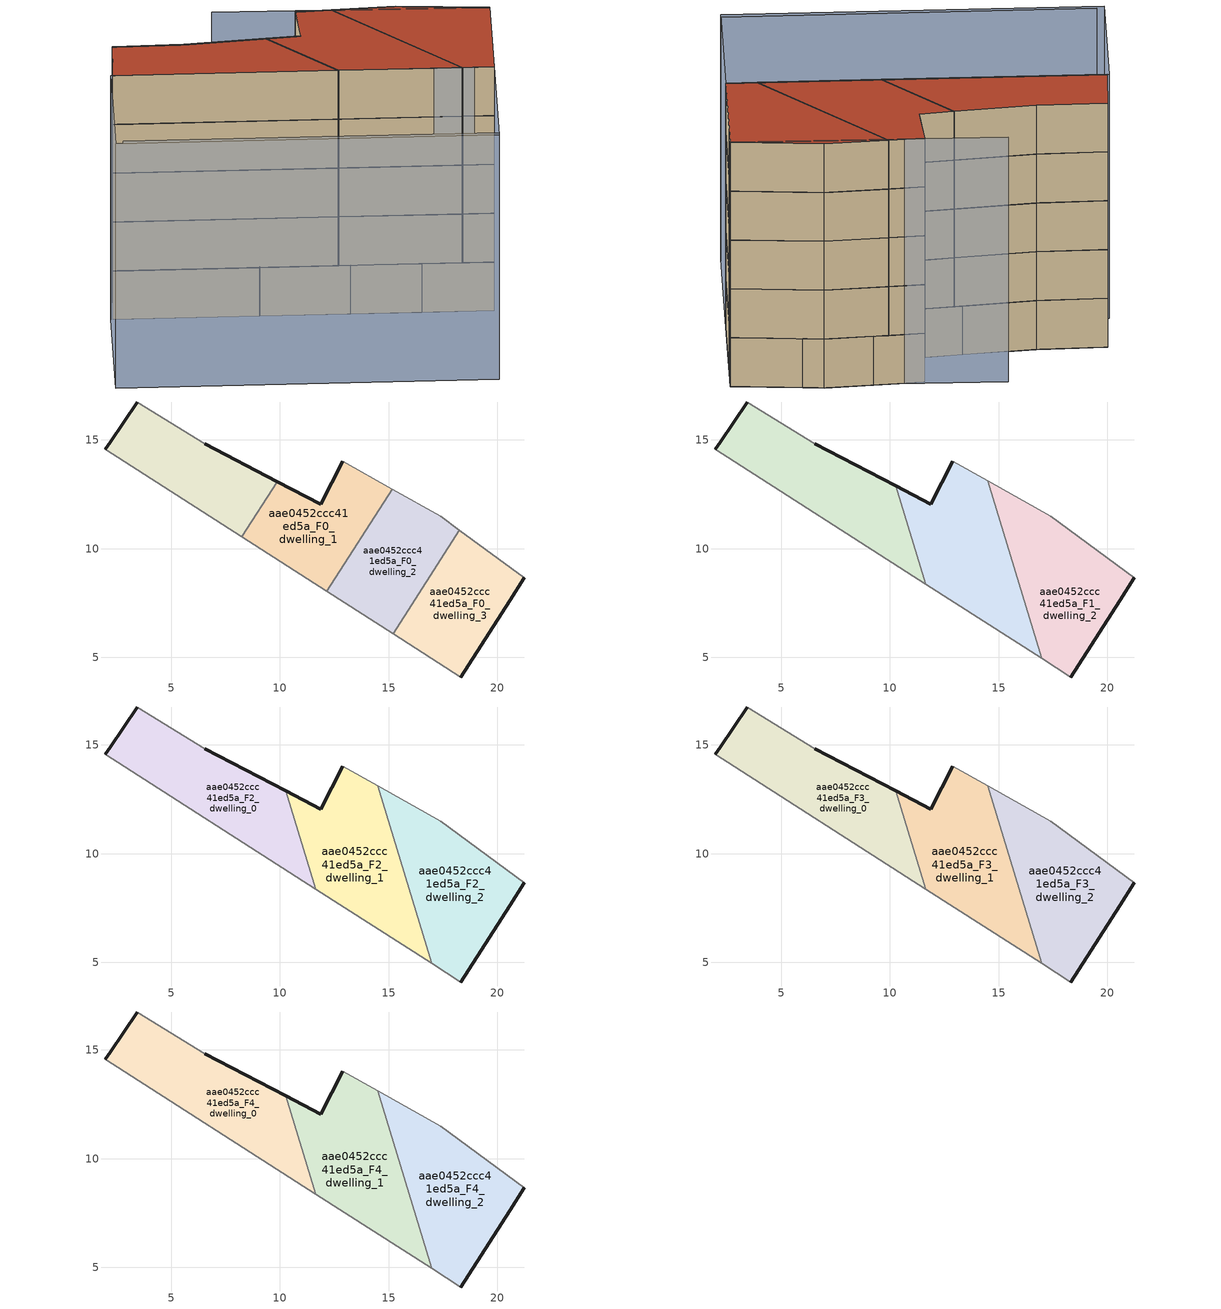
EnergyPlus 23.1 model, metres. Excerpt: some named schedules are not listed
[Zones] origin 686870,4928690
aae0452ccc41ed5a_F0_dwelling_0
 floor ground (EU_floor_Construction): 8.25,10.54 9.88,13.09 6.55,14.82 3.44,16.75 2.18,14.9 1.96,14.57 z0
 wall outside (EU_wall_Construction): 6.55,14.82 9.88,13.09 / 1.96,14.57 2.18,14.9 3.44,16.75 z0:3
 wall to aae0452ccc41ed5a_F0_dwelling_1 (EU_wall_Construction): 9.88,13.09 8.25,10.54 z0:3
 wall adiabatic (EU_wall_Construction): 8.25,10.54 1.96,14.57 / 3.44,16.75 6.55,14.82 z0:3
aae0452ccc41ed5a_F0_dwelling_1
 floor ground (EU_floor_Construction): 12.17,8.03 15.18,12.74 12.9,14.02 11.89,12.05 9.88,13.09 8.25,10.54 z0
 wall outside (EU_wall_Construction): 9.88,13.09 11.89,12.05 12.9,14.02 z0:3
 wall to aae0452ccc41ed5a_F0_dwelling_2 (EU_wall_Construction): 15.18,12.74 12.17,8.03 z0:3
 wall adiabatic (EU_wall_Construction): 12.17,8.03 8.25,10.54 / 12.9,14.02 15.18,12.74 z0:3
aae0452ccc41ed5a_F0_dwelling_2
 floor ground (EU_floor_Construction): 15.21,6.08 18.27,10.86 17.4,11.5 15.18,12.74 12.17,8.03 z0
 wall adiabatic (EU_wall_Construction): 15.21,6.08 12.17,8.03 / 15.18,12.74 17.4,11.5 18.27,10.86 z0:3
 wall to aae0452ccc41ed5a_F0_dwelling_3 (EU_wall_Construction): 18.27,10.86 15.21,6.08 z0:3
aae0452ccc41ed5a_F0_dwelling_3
 floor ground (EU_floor_Construction): 18.33,4.09 20.59,7.61 21.25,8.65 18.27,10.86 15.21,6.08 z0
 wall outside (EU_wall_Construction): 21.25,8.65 20.59,7.61 18.33,4.09 z0:3
 wall adiabatic (EU_wall_Construction): 18.33,4.09 15.21,6.08 / 18.27,10.86 21.25,8.65 z0:3
aae0452ccc41ed5a_F1_dwelling_0
 floor to aae0452ccc41ed5a_F0_dwelling_0 (EU_floor_Construction): 8.25,10.54 9.88,13.09 6.55,14.82 3.44,16.75 2.18,14.9 1.96,14.57 z3
 floor to aae0452ccc41ed5a_F0_dwelling_1 (EU_floor_Construction): 11.64,8.37 10.27,12.89 9.88,13.09 8.25,10.54 z3
 wall outside (EU_wall_Construction): 6.55,14.82 10.27,12.89 / 1.96,14.57 2.18,14.9 3.44,16.75 z3:6
 wall to aae0452ccc41ed5a_F1_dwelling_1 (EU_wall_Construction): 10.27,12.89 11.64,8.37 z3:6
 wall adiabatic (EU_wall_Construction): 11.64,8.37 1.96,14.57 / 3.44,16.75 6.55,14.82 z3:6
aae0452ccc41ed5a_F1_dwelling_1
 floor to aae0452ccc41ed5a_F0_dwelling_1 (EU_floor_Construction): 12.17,8.03 14.8,12.15 14.5,13.12 12.9,14.02 11.89,12.05 10.27,12.89 11.64,8.37 z3
 floor to aae0452ccc41ed5a_F0_dwelling_2 (EU_floor_Construction): 15.21,6.08 16.18,7.6 14.8,12.15 12.17,8.03 z3
 floor to aae0452ccc41ed5a_F0_dwelling_3 (EU_floor_Construction): 16.98,4.95 16.18,7.6 15.21,6.08 z3
 wall outside (EU_wall_Construction): 10.27,12.89 11.89,12.05 12.9,14.02 z3:6
 wall to aae0452ccc41ed5a_F1_dwelling_2 (EU_wall_Construction): 14.5,13.12 16.98,4.95 z3:6
 wall adiabatic (EU_wall_Construction): 16.98,4.95 11.64,8.37 / 12.9,14.02 14.5,13.12 z3:6
aae0452ccc41ed5a_F1_dwelling_2
 floor to aae0452ccc41ed5a_F0_dwelling_2 (EU_floor_Construction): 16.18,7.6 18.27,10.86 17.4,11.5 15.18,12.74 14.8,12.15 z3
 floor to aae0452ccc41ed5a_F0_dwelling_3 (EU_floor_Construction): 18.33,4.09 20.59,7.61 21.25,8.65 18.27,10.86 16.18,7.6 16.98,4.95 z3
 floor to aae0452ccc41ed5a_F0_dwelling_1 (EU_floor_Construction): 14.8,12.15 15.18,12.74 14.5,13.12 z3
 wall outside (EU_wall_Construction): 21.25,8.65 20.59,7.61 18.33,4.09 z3:6
 wall adiabatic (EU_wall_Construction): 18.33,4.09 16.98,4.95 / 14.5,13.12 17.4,11.5 21.25,8.65 z3:6
aae0452ccc41ed5a_F2_dwelling_0
 floor to aae0452ccc41ed5a_F1_dwelling_0 (EU_floor_Construction): 11.64,8.37 10.27,12.89 6.55,14.82 3.44,16.75 2.18,14.9 1.96,14.57 z6
 wall outside (EU_wall_Construction): 6.55,14.82 10.27,12.89 / 1.96,14.57 2.18,14.9 3.44,16.75 z6:9
 wall to aae0452ccc41ed5a_F2_dwelling_1 (EU_wall_Construction): 10.27,12.89 11.64,8.37 z6:9
 wall adiabatic (EU_wall_Construction): 11.64,8.37 1.96,14.57 / 3.44,16.75 6.55,14.82 z6:9
aae0452ccc41ed5a_F2_dwelling_1
 floor to aae0452ccc41ed5a_F1_dwelling_1 (EU_floor_Construction): 16.98,4.95 14.5,13.12 12.9,14.02 11.89,12.05 10.27,12.89 11.64,8.37 z6
 wall outside (EU_wall_Construction): 10.27,12.89 11.89,12.05 12.9,14.02 z6:9
 wall to aae0452ccc41ed5a_F2_dwelling_2 (EU_wall_Construction): 14.5,13.12 16.98,4.95 z6:9
 wall adiabatic (EU_wall_Construction): 16.98,4.95 11.64,8.37 / 12.9,14.02 14.5,13.12 z6:9
aae0452ccc41ed5a_F2_dwelling_2
 floor to aae0452ccc41ed5a_F1_dwelling_2 (EU_floor_Construction): 18.33,4.09 20.59,7.61 21.25,8.65 17.4,11.5 14.5,13.12 16.98,4.95 z6
 wall outside (EU_wall_Construction): 21.25,8.65 20.59,7.61 18.33,4.09 z6:9
 wall adiabatic (EU_wall_Construction): 18.33,4.09 16.98,4.95 / 14.5,13.12 17.4,11.5 21.25,8.65 z6:9
aae0452ccc41ed5a_F3_dwelling_0
 floor to aae0452ccc41ed5a_F2_dwelling_0 (EU_floor_Construction): 11.64,8.37 10.27,12.89 6.55,14.82 3.44,16.75 2.18,14.9 1.96,14.57 z9
 wall outside (EU_wall_Construction): 6.55,14.82 10.27,12.89 / 1.96,14.57 2.18,14.9 3.44,16.75 z9:12
 wall to aae0452ccc41ed5a_F3_dwelling_1 (EU_wall_Construction): 10.27,12.89 11.64,8.37 z9:12
 wall adiabatic (EU_wall_Construction): 11.64,8.37 1.96,14.57 / 3.44,16.75 6.55,14.82 z9:12
aae0452ccc41ed5a_F3_dwelling_1
 floor to aae0452ccc41ed5a_F2_dwelling_1 (EU_floor_Construction): 16.98,4.95 14.5,13.12 12.9,14.02 11.89,12.05 10.27,12.89 11.64,8.37 z9
 wall outside (EU_wall_Construction): 10.27,12.89 11.89,12.05 12.9,14.02 z9:12
 wall to aae0452ccc41ed5a_F3_dwelling_2 (EU_wall_Construction): 14.5,13.12 16.98,4.95 z9:12
 wall adiabatic (EU_wall_Construction): 16.98,4.95 11.64,8.37 / 12.9,14.02 14.5,13.12 z9:12
aae0452ccc41ed5a_F3_dwelling_2
 floor to aae0452ccc41ed5a_F2_dwelling_2 (EU_floor_Construction): 18.33,4.09 20.59,7.61 21.25,8.65 17.4,11.5 14.5,13.12 16.98,4.95 z9
 wall outside (EU_wall_Construction): 21.25,8.65 20.59,7.61 18.33,4.09 z9:12
 wall adiabatic (EU_wall_Construction): 18.33,4.09 16.98,4.95 / 14.5,13.12 17.4,11.5 21.25,8.65 z9:12
aae0452ccc41ed5a_F4_dwelling_0
 floor to aae0452ccc41ed5a_F3_dwelling_0 (EU_floor_Construction): 11.64,8.37 10.27,12.89 6.55,14.82 3.44,16.75 2.18,14.9 1.96,14.57 z12
 wall outside (EU_wall_Construction): 6.55,14.82 10.27,12.89 / 1.96,14.57 2.18,14.9 3.44,16.75 z12:15
 wall to aae0452ccc41ed5a_F4_dwelling_1 (EU_wall_Construction): 10.27,12.89 11.64,8.37 z12:15
 wall adiabatic (EU_wall_Construction): 11.64,8.37 1.96,14.57 / 3.44,16.75 6.55,14.82 z12:15
 roof outside (EU_roof_Construction): 10.27,12.89 11.64,8.37 1.96,14.57 2.18,14.9 3.44,16.75 6.55,14.82 z15
aae0452ccc41ed5a_F4_dwelling_1
 floor to aae0452ccc41ed5a_F3_dwelling_1 (EU_floor_Construction): 16.98,4.95 14.5,13.12 12.9,14.02 11.89,12.05 10.27,12.89 11.64,8.37 z12
 wall outside (EU_wall_Construction): 10.27,12.89 11.89,12.05 12.9,14.02 z12:15
 wall to aae0452ccc41ed5a_F4_dwelling_2 (EU_wall_Construction): 14.5,13.12 16.98,4.95 z12:15
 wall adiabatic (EU_wall_Construction): 16.98,4.95 11.64,8.37 / 12.9,14.02 14.5,13.12 z12:15
 roof outside (EU_roof_Construction): 14.5,13.12 16.98,4.95 11.64,8.37 10.27,12.89 11.89,12.05 12.9,14.02 z15
aae0452ccc41ed5a_F4_dwelling_2
 floor to aae0452ccc41ed5a_F3_dwelling_2 (EU_floor_Construction): 18.33,4.09 20.59,7.61 21.25,8.65 17.4,11.5 14.5,13.12 16.98,4.95 z12
 wall outside (EU_wall_Construction): 21.25,8.65 20.59,7.61 18.33,4.09 z12:15
 wall adiabatic (EU_wall_Construction): 18.33,4.09 16.98,4.95 / 14.5,13.12 17.4,11.5 21.25,8.65 z12:15
 roof outside (EU_roof_Construction): 17.4,11.5 21.25,8.65 20.59,7.61 18.33,4.09 16.98,4.95 14.5,13.12 z15
shading: -1.03,9.36 15.09,-0.98 / 21.25,8.65 9.39,16.4 / 1.86,14.63 18.33,4.09 / 18.33,4.09 14.99,-1.14 / 14.99,-1.14 -1.49,9.41 / -1.49,9.41 1.86,14.63 z0:15
[Building]
EU S2 Campaign: North Axis=0; Terrain=City; Solar Distribution=FullExterior
[Site:Location]
Bologna: Latitude=44.5; Longitude=11.25; Time Zone=1; Elevation=37
[SizingPeriod:WeatherFileDays]
AnnualSizingPeriod: Begin Month=1; Begin Day of Month=1; End Month=12; End Day of Month=31; Day of Week for Start Day=Monday; Use Weather File Daylight Saving Period=No; Use Weather File Rain and Snow Indicators=No
[MATERIAL]
EU_InternalMass_Material: Roughness=MediumRough; Thickness=0.1; Conductivity=1; Density=1800; Specific Heat=900; Thermal Absorptance=0.9; Solar Absorptance=0.7; Visible Absorptance=0.7
[MATERIAL:NOMASS] Roughness=MediumRough; Thermal Absorptance=0.9; Solar Absorptance=0.7; Visible Absorptance=0.7
Name | Thermal Resistance
EU_wall_NoMass | 0.905828
EU_roof_NoMass | 0.37593
EU_floor_NoMass | 0.67114
[CONSTRUCTION]
EU_wall_Construction: EU_wall_NoMass
EU_roof_Construction: EU_roof_NoMass
EU_floor_Construction: EU_floor_NoMass
EU_InternalMass_Construction: EU_InternalMass_Material
[ZONE] Type=1; Multiplier=1; Ceiling Height=autocalculate; Floor Area=autocalculate; Part of Total Floor Area=Yes
Name | Volume
aae0452ccc41ed5a_F0_dwelling_0 | 61.552
aae0452ccc41ed5a_F1_dwelling_0; aae0452ccc41ed5a_F2_dwelling_0; aae0452ccc41ed5a_F3_dwelling_0; aae0452ccc41ed5a_F4_dwelling_0 | 82.0642
aae0452ccc41ed5a_F0_dwelling_1 | 61.5527
aae0452ccc41ed5a_F1_dwelling_1; aae0452ccc41ed5a_F2_dwelling_1; aae0452ccc41ed5a_F3_dwelling_1; aae0452ccc41ed5a_F4_dwelling_1 | 82.0745
aae0452ccc41ed5a_F0_dwelling_2 | 61.5623
aae0452ccc41ed5a_F1_dwelling_2; aae0452ccc41ed5a_F2_dwelling_2; aae0452ccc41ed5a_F3_dwelling_2; aae0452ccc41ed5a_F4_dwelling_2 | 82.0605
aae0452ccc41ed5a_F0_dwelling_3 | 61.5454
[INTERNALMASS] Construction=EU_InternalMass_Construction
Name | Zone or ZoneList | Surface Area
aae0452ccc41ed5a_F0_dwelling_0_EU_InternalMass | aae0452ccc41ed5a_F0_dwelling_0 | 20.5178
aae0452ccc41ed5a_F0_dwelling_1_EU_InternalMass | aae0452ccc41ed5a_F0_dwelling_1 | 20.5174
aae0452ccc41ed5a_F0_dwelling_2_EU_InternalMass | aae0452ccc41ed5a_F0_dwelling_2 | 20.5207
aae0452ccc41ed5a_F0_dwelling_3_EU_InternalMass | aae0452ccc41ed5a_F0_dwelling_3 | 20.5146
aae0452ccc41ed5a_F1_dwelling_0_EU_InternalMass | aae0452ccc41ed5a_F1_dwelling_0 | 27.3551
aae0452ccc41ed5a_F1_dwelling_1_EU_InternalMass | aae0452ccc41ed5a_F1_dwelling_1 | 27.3583
aae0452ccc41ed5a_F1_dwelling_2_EU_InternalMass | aae0452ccc41ed5a_F1_dwelling_2 | 27.3534
aae0452ccc41ed5a_F2_dwelling_0_EU_InternalMass | aae0452ccc41ed5a_F2_dwelling_0 | 27.3551
aae0452ccc41ed5a_F2_dwelling_1_EU_InternalMass | aae0452ccc41ed5a_F2_dwelling_1 | 27.3583
aae0452ccc41ed5a_F2_dwelling_2_EU_InternalMass | aae0452ccc41ed5a_F2_dwelling_2 | 27.3534
aae0452ccc41ed5a_F3_dwelling_0_EU_InternalMass | aae0452ccc41ed5a_F3_dwelling_0 | 27.3551
aae0452ccc41ed5a_F3_dwelling_1_EU_InternalMass | aae0452ccc41ed5a_F3_dwelling_1 | 27.3583
aae0452ccc41ed5a_F3_dwelling_2_EU_InternalMass | aae0452ccc41ed5a_F3_dwelling_2 | 27.3534
aae0452ccc41ed5a_F4_dwelling_0_EU_InternalMass | aae0452ccc41ed5a_F4_dwelling_0 | 27.3551
aae0452ccc41ed5a_F4_dwelling_1_EU_InternalMass | aae0452ccc41ed5a_F4_dwelling_1 | 27.3583
aae0452ccc41ed5a_F4_dwelling_2_EU_InternalMass | aae0452ccc41ed5a_F4_dwelling_2 | 27.3534
[OTHEREQUIPMENT] Fuel Type=Electricity; Design Level Calculation Method=Watts/Area; Power per Zone Floor Area=1; Fraction Latent=0; Fraction Radiant=0; Fraction Lost=0; Carbon Dioxide Generation Rate=0; EndUse Subcategory=EU_Step8_InternalGains
Name | Zone or ZoneList or Space or SpaceList | Schedule
EU_Step8_InternalGain_aae0452ccc41ed5a_F0_dwelling_0_f000 | aae0452ccc41ed5a_F0_dwelling_0 | EU_Step8_GainSchedule_aae0452ccc41ed5a_F0_dwelling_0_f000
EU_Step8_InternalGain_aae0452ccc41ed5a_F0_dwelling_1_f000 | aae0452ccc41ed5a_F0_dwelling_1 | EU_Step8_GainSchedule_aae0452ccc41ed5a_F0_dwelling_1_f000
EU_Step8_InternalGain_aae0452ccc41ed5a_F0_dwelling_2_f000 | aae0452ccc41ed5a_F0_dwelling_2 | EU_Step8_GainSchedule_aae0452ccc41ed5a_F0_dwelling_2_f000
EU_Step8_InternalGain_aae0452ccc41ed5a_F0_dwelling_3_f000 | aae0452ccc41ed5a_F0_dwelling_3 | EU_Step8_GainSchedule_aae0452ccc41ed5a_F0_dwelling_3_f000
EU_Step8_InternalGain_aae0452ccc41ed5a_F1_dwelling_0_f000 | aae0452ccc41ed5a_F1_dwelling_0 | EU_Step8_GainSchedule_aae0452ccc41ed5a_F1_dwelling_0_f000
EU_Step8_InternalGain_aae0452ccc41ed5a_F1_dwelling_1_f000 | aae0452ccc41ed5a_F1_dwelling_1 | EU_Step8_GainSchedule_aae0452ccc41ed5a_F1_dwelling_1_f000
EU_Step8_InternalGain_aae0452ccc41ed5a_F1_dwelling_2_f000 | aae0452ccc41ed5a_F1_dwelling_2 | EU_Step8_GainSchedule_aae0452ccc41ed5a_F1_dwelling_2_f000
EU_Step8_InternalGain_aae0452ccc41ed5a_F2_dwelling_0_f000 | aae0452ccc41ed5a_F2_dwelling_0 | EU_Step8_GainSchedule_aae0452ccc41ed5a_F2_dwelling_0_f000
EU_Step8_InternalGain_aae0452ccc41ed5a_F2_dwelling_1_f000 | aae0452ccc41ed5a_F2_dwelling_1 | EU_Step8_GainSchedule_aae0452ccc41ed5a_F2_dwelling_1_f000
EU_Step8_InternalGain_aae0452ccc41ed5a_F2_dwelling_2_f000 | aae0452ccc41ed5a_F2_dwelling_2 | EU_Step8_GainSchedule_aae0452ccc41ed5a_F2_dwelling_2_f000
EU_Step8_InternalGain_aae0452ccc41ed5a_F3_dwelling_0_f000 | aae0452ccc41ed5a_F3_dwelling_0 | EU_Step8_GainSchedule_aae0452ccc41ed5a_F3_dwelling_0_f000
EU_Step8_InternalGain_aae0452ccc41ed5a_F3_dwelling_1_f000 | aae0452ccc41ed5a_F3_dwelling_1 | EU_Step8_GainSchedule_aae0452ccc41ed5a_F3_dwelling_1_f000
EU_Step8_InternalGain_aae0452ccc41ed5a_F3_dwelling_2_f000 | aae0452ccc41ed5a_F3_dwelling_2 | EU_Step8_GainSchedule_aae0452ccc41ed5a_F3_dwelling_2_f000
EU_Step8_InternalGain_aae0452ccc41ed5a_F4_dwelling_0_f000 | aae0452ccc41ed5a_F4_dwelling_0 | EU_Step8_GainSchedule_aae0452ccc41ed5a_F4_dwelling_0_f000
EU_Step8_InternalGain_aae0452ccc41ed5a_F4_dwelling_1_f000 | aae0452ccc41ed5a_F4_dwelling_1 | EU_Step8_GainSchedule_aae0452ccc41ed5a_F4_dwelling_1_f000
EU_Step8_InternalGain_aae0452ccc41ed5a_F4_dwelling_2_f000 | aae0452ccc41ed5a_F4_dwelling_2 | EU_Step8_GainSchedule_aae0452ccc41ed5a_F4_dwelling_2_f000
[ZONEVENTILATION:DESIGNFLOWRATE] Schedule=EU_AlwaysOn; Design Flow Rate Calculation Method=AirChanges/Hour; Air Changes per Hour=0.73129; Ventilation Type=Natural; Fan Pressure Rise=0; Fan Total Efficiency=1; Constant Term Coefficient=1; Temperature Term Coefficient=0; Velocity Term Coefficient=0; Velocity Squared Term Coefficient=0; Minimum Indoor Temperature=-100; Maximum Indoor Temperature=100; Delta Temperature=-100; Minimum Outdoor Temperature=-100; Maximum Outdoor Temperature=100; Maximum Wind Speed=40
Name | Zone or ZoneList or Space or SpaceList
EU_ConstantAir_aae0452ccc41ed5a_F0_dwelling_0 | aae0452ccc41ed5a_F0_dwelling_0
EU_ConstantAir_aae0452ccc41ed5a_F0_dwelling_1 | aae0452ccc41ed5a_F0_dwelling_1
EU_ConstantAir_aae0452ccc41ed5a_F0_dwelling_2 | aae0452ccc41ed5a_F0_dwelling_2
EU_ConstantAir_aae0452ccc41ed5a_F0_dwelling_3 | aae0452ccc41ed5a_F0_dwelling_3
EU_ConstantAir_aae0452ccc41ed5a_F1_dwelling_0 | aae0452ccc41ed5a_F1_dwelling_0
EU_ConstantAir_aae0452ccc41ed5a_F1_dwelling_1 | aae0452ccc41ed5a_F1_dwelling_1
EU_ConstantAir_aae0452ccc41ed5a_F1_dwelling_2 | aae0452ccc41ed5a_F1_dwelling_2
EU_ConstantAir_aae0452ccc41ed5a_F2_dwelling_0 | aae0452ccc41ed5a_F2_dwelling_0
EU_ConstantAir_aae0452ccc41ed5a_F2_dwelling_1 | aae0452ccc41ed5a_F2_dwelling_1
EU_ConstantAir_aae0452ccc41ed5a_F2_dwelling_2 | aae0452ccc41ed5a_F2_dwelling_2
EU_ConstantAir_aae0452ccc41ed5a_F3_dwelling_0 | aae0452ccc41ed5a_F3_dwelling_0
EU_ConstantAir_aae0452ccc41ed5a_F3_dwelling_1 | aae0452ccc41ed5a_F3_dwelling_1
EU_ConstantAir_aae0452ccc41ed5a_F3_dwelling_2 | aae0452ccc41ed5a_F3_dwelling_2
EU_ConstantAir_aae0452ccc41ed5a_F4_dwelling_0 | aae0452ccc41ed5a_F4_dwelling_0
EU_ConstantAir_aae0452ccc41ed5a_F4_dwelling_1 | aae0452ccc41ed5a_F4_dwelling_1
EU_ConstantAir_aae0452ccc41ed5a_F4_dwelling_2 | aae0452ccc41ed5a_F4_dwelling_2
[HVACTEMPLATE:THERMOSTAT] Constant Heating Setpoint=20; Constant Cooling Setpoint=50
EU_HeatOnly_aae0452ccc41ed5a_F0_dwelling_0; EU_HeatOnly_aae0452ccc41ed5a_F0_dwelling_1; EU_HeatOnly_aae0452ccc41ed5a_F0_dwelling_2; EU_HeatOnly_aae0452ccc41ed5a_F0_dwelling_3; EU_HeatOnly_aae0452ccc41ed5a_F1_dwelling_0; EU_HeatOnly_aae0452ccc41ed5a_F1_dwelling_1; EU_HeatOnly_aae0452ccc41ed5a_F1_dwelling_2; EU_HeatOnly_aae0452ccc41ed5a_F2_dwelling_0; EU_HeatOnly_aae0452ccc41ed5a_F2_dwelling_1; EU_HeatOnly_aae0452ccc41ed5a_F2_dwelling_2; EU_HeatOnly_aae0452ccc41ed5a_F3_dwelling_0; EU_HeatOnly_aae0452ccc41ed5a_F3_dwelling_1; EU_HeatOnly_aae0452ccc41ed5a_F3_dwelling_2; EU_HeatOnly_aae0452ccc41ed5a_F4_dwelling_0; EU_HeatOnly_aae0452ccc41ed5a_F4_dwelling_1; EU_HeatOnly_aae0452ccc41ed5a_F4_dwelling_2
[HVACTEMPLATE:ZONE:IDEALLOADSAIRSYSTEM] System Availability Schedule=EU_AlwaysOn; Maximum Heating Supply Air Temperature=50; Minimum Cooling Supply Air Temperature=13; Maximum Heating Supply Air Humidity Ratio=0.0156; Minimum Cooling Supply Air Humidity Ratio=0.0077; Heating Limit=NoLimit; Cooling Limit=NoLimit; Heating Availability Schedule=EU_AlwaysOn; Cooling Availability Schedule=EU_CoolingOff; Dehumidification Control Type=ConstantSensibleHeatRatio; Cooling Sensible Heat Ratio=0.7; Dehumidification Setpoint=60; Humidification Control Type=None; Humidification Setpoint=30; Outdoor Air Method=None; Outdoor Air Flow Rate per Person=0.00944; Outdoor Air Flow Rate per Zone Floor Area=0; Outdoor Air Flow Rate per Zone=0; Demand Controlled Ventilation Type=None; Outdoor Air Economizer Type=NoEconomizer; Heat Recovery Type=None; Sensible Heat Recovery Effectiveness=0.7; Latent Heat Recovery Effectiveness=0.65
Name | Template Thermostat
aae0452ccc41ed5a_F0_dwelling_0 | EU_HeatOnly_aae0452ccc41ed5a_F0_dwelling_0
aae0452ccc41ed5a_F0_dwelling_1 | EU_HeatOnly_aae0452ccc41ed5a_F0_dwelling_1
aae0452ccc41ed5a_F0_dwelling_2 | EU_HeatOnly_aae0452ccc41ed5a_F0_dwelling_2
aae0452ccc41ed5a_F0_dwelling_3 | EU_HeatOnly_aae0452ccc41ed5a_F0_dwelling_3
aae0452ccc41ed5a_F1_dwelling_0 | EU_HeatOnly_aae0452ccc41ed5a_F1_dwelling_0
aae0452ccc41ed5a_F1_dwelling_1 | EU_HeatOnly_aae0452ccc41ed5a_F1_dwelling_1
aae0452ccc41ed5a_F1_dwelling_2 | EU_HeatOnly_aae0452ccc41ed5a_F1_dwelling_2
aae0452ccc41ed5a_F2_dwelling_0 | EU_HeatOnly_aae0452ccc41ed5a_F2_dwelling_0
aae0452ccc41ed5a_F2_dwelling_1 | EU_HeatOnly_aae0452ccc41ed5a_F2_dwelling_1
aae0452ccc41ed5a_F2_dwelling_2 | EU_HeatOnly_aae0452ccc41ed5a_F2_dwelling_2
aae0452ccc41ed5a_F3_dwelling_0 | EU_HeatOnly_aae0452ccc41ed5a_F3_dwelling_0
